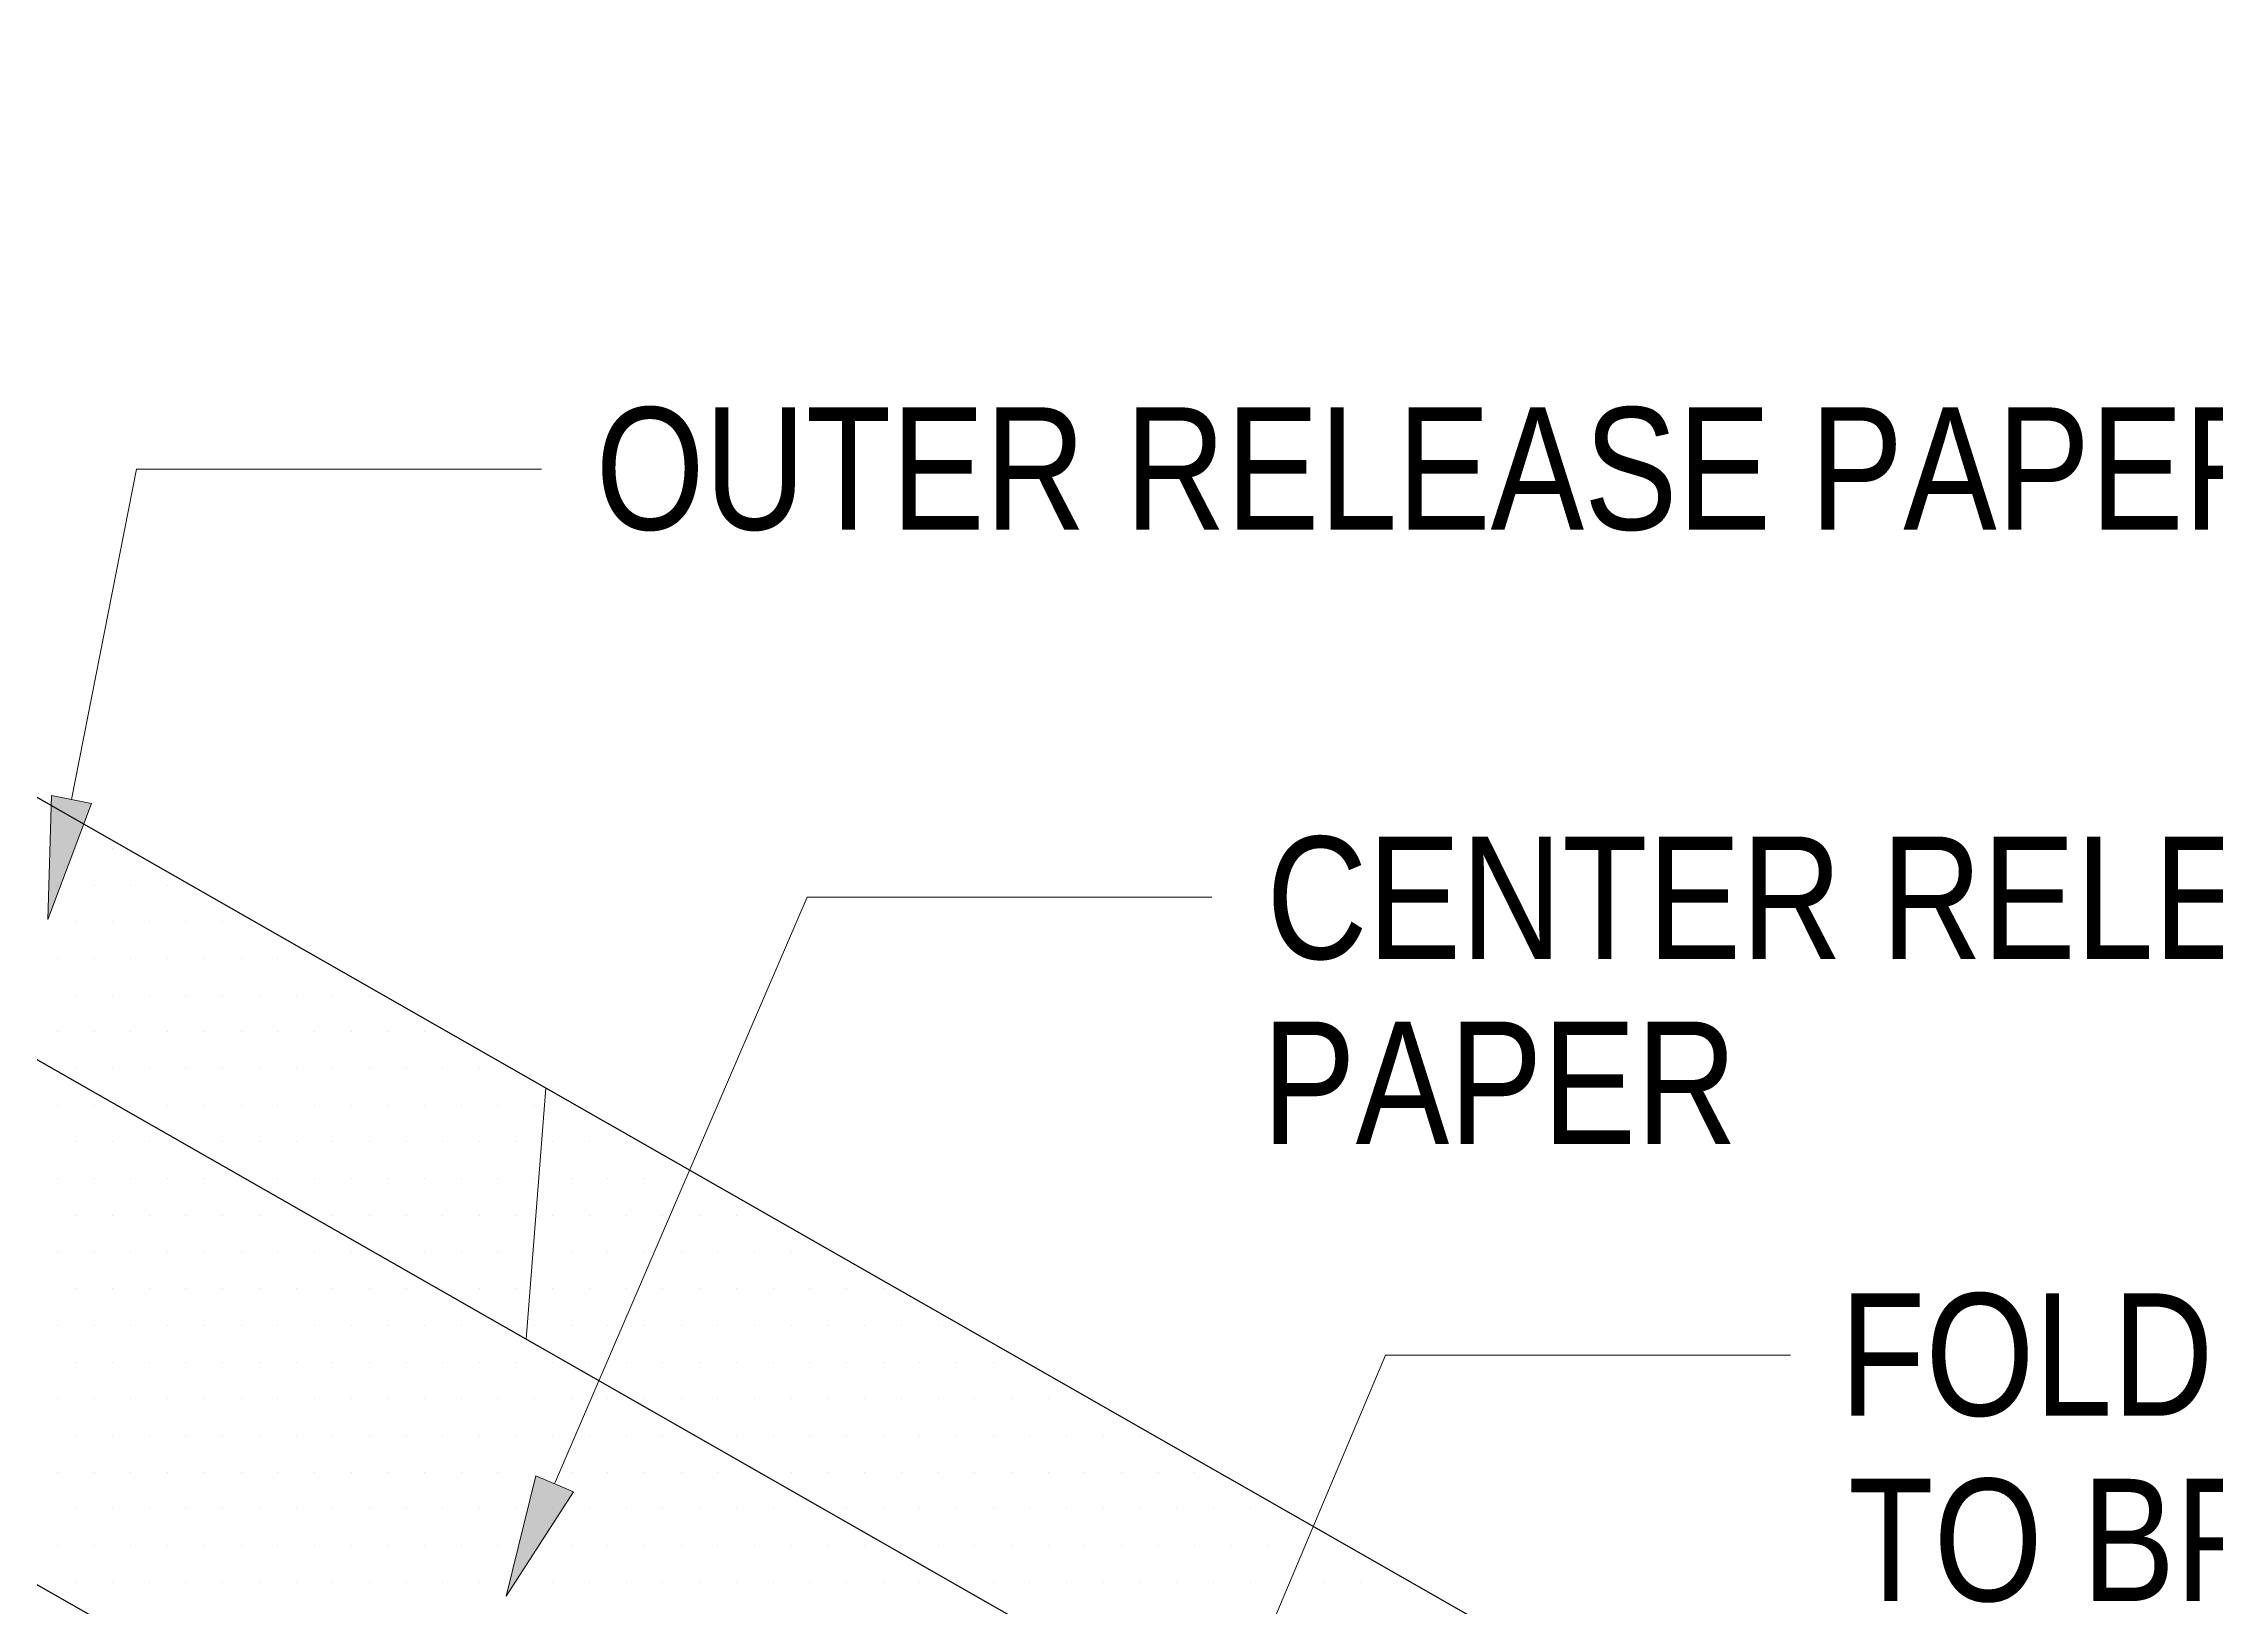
# Model space of a CAD drawing. Extents: x -1140 to 5605, y -816 to 1734.
# Drawn here: x -462.4 to -382.4, y 267.1 to 324.6 of the extents above; entities that cross this region are included whole.
import ezdxf

# ---------------------------------------------------------------- set-up
doc = ezdxf.new("R2010")
doc.units = 0
doc.header["$MEASUREMENT"] = 0
for name, color, linetype, lineweight in [('.ATI-HATCH', 7, 'Continuous', 0), ('.ATI-TEXT', 7, 'Continuous', 0), ('G-ANNO-TTLB', 7, 'Continuous', 0), ('TYVEK', 7, 'Continuous', 0)]:
    doc.layers.add(name, color=color, linetype=linetype, lineweight=lineweight)

# ---------------------------------------------------------------- blocks, each defined once
blk = doc.blocks.new('Block_20')
at = {"layer": '.ATI-HATCH'}
for points, knots in [([(-508.639, 323.162), (-508.639, 323.162), (-517.04, 318.302), (-517.04, 318.302), (-517.04, 318.302), (-444.599, 276.936), (-444.599, 276.936), (-444.599, 276.936), (-443.88, 286.183), (-443.88, 286.183), (-443.88, 286.183), (-508.639, 323.162), (-508.639, 323.162)], [0, 0, 0, 0, 1, 1, 1, 2, 2, 2, 3, 3, 3, 4, 4, 4, 4]), ([(-517.04, 318.302), (-517.04, 318.302), (-525.441, 313.441), (-525.441, 313.441), (-525.441, 313.441), (-533.842, 308.581), (-533.842, 308.581), (-533.842, 308.581), (-399.406, 231.815), (-399.406, 231.815), (-399.406, 231.815), (-382.605, 241.536), (-382.605, 241.536), (-382.605, 241.536), (-517.04, 318.302), (-517.04, 318.302)], [0, 0, 0, 0, 1, 1, 1, 2, 2, 2, 3, 3, 3, 4, 4, 4, 5, 5, 5, 5]), ([(-443.88, 286.183), (-443.88, 286.183), (-444.599, 276.936), (-444.599, 276.936), (-444.599, 276.936), (-401.377, 252.255), (-401.377, 252.255), (-401.377, 252.255), (-400.658, 261.502), (-400.658, 261.502), (-400.658, 261.502), (-443.88, 286.183), (-443.88, 286.183)], [0, 0, 0, 0, 1, 1, 1, 2, 2, 2, 3, 3, 3, 4, 4, 4, 4])]:
    blk.add_open_spline(points, degree=3, knots=knots, dxfattribs=at)
at = {"layer": '.ATI-HATCH', "color": 8, "lineweight": 0, "true_color": 0x808080}
for points in [[(-461.85, 296.353), (-461.85, 296.353), (-461.85, 296.353), (-461.85, 296.353)], [(-461.175, 295.002), (-461.175, 295.002), (-461.175, 295.002), (-461.175, 295.002)], [(-459.825, 295.002), (-459.825, 295.002), (-459.825, 295.002), (-459.825, 295.002)], [(-461.85, 293.652), (-461.85, 293.652), (-461.85, 293.652), (-461.85, 293.652)], [(-460.5, 293.652), (-460.5, 293.652), (-460.5, 293.652), (-460.5, 293.652)], [(-459.15, 293.652), (-459.15, 293.652), (-459.15, 293.652), (-459.15, 293.652)], [(-457.799, 293.652), (-457.799, 293.652), (-457.799, 293.652), (-457.799, 293.652)], [(-461.175, 292.302), (-461.175, 292.302), (-461.175, 292.302), (-461.175, 292.302)], [(-459.825, 292.302), (-459.825, 292.302), (-459.825, 292.302), (-459.825, 292.302)], [(-458.474, 292.302), (-458.474, 292.302), (-458.474, 292.302), (-458.474, 292.302)], [(-457.124, 292.302), (-457.124, 292.302), (-457.124, 292.302), (-457.124, 292.302)], [(-455.773, 292.302), (-455.773, 292.302), (-455.773, 292.302), (-455.773, 292.302)], [(-461.85, 290.951), (-461.85, 290.951), (-461.85, 290.951), (-461.85, 290.951)], [(-460.5, 290.951), (-460.5, 290.951), (-460.5, 290.951), (-460.5, 290.951)], [(-459.15, 290.951), (-459.15, 290.951), (-459.15, 290.951), (-459.15, 290.951)], [(-457.799, 290.951), (-457.799, 290.951), (-457.799, 290.951), (-457.799, 290.951)], [(-456.449, 290.951), (-456.449, 290.951), (-456.449, 290.951), (-456.449, 290.951)], [(-455.098, 290.951), (-455.098, 290.951), (-455.098, 290.951), (-455.098, 290.951)], [(-453.748, 290.951), (-453.748, 290.951), (-453.748, 290.951), (-453.748, 290.951)], [(-452.397, 290.951), (-452.397, 290.951), (-452.397, 290.951), (-452.397, 290.951)], [(-461.175, 289.601), (-461.175, 289.601), (-461.175, 289.601), (-461.175, 289.601)], [(-459.825, 289.601), (-459.825, 289.601), (-459.825, 289.601), (-459.825, 289.601)], [(-458.474, 289.601), (-458.474, 289.601), (-458.474, 289.601), (-458.474, 289.601)], [(-457.124, 289.601), (-457.124, 289.601), (-457.124, 289.601), (-457.124, 289.601)], [(-455.773, 289.601), (-455.773, 289.601), (-455.773, 289.601), (-455.773, 289.601)], [(-454.423, 289.601), (-454.423, 289.601), (-454.423, 289.601), (-454.423, 289.601)], [(-453.073, 289.601), (-453.073, 289.601), (-453.073, 289.601), (-453.073, 289.601)], [(-451.722, 289.601), (-451.722, 289.601), (-451.722, 289.601), (-451.722, 289.601)], [(-450.372, 289.601), (-450.372, 289.601), (-450.372, 289.601), (-450.372, 289.601)], [(-461.85, 288.25), (-461.85, 288.25), (-461.85, 288.25), (-461.85, 288.25)], [(-460.5, 288.25), (-460.5, 288.25), (-460.5, 288.25), (-460.5, 288.25)], [(-459.15, 288.25), (-459.15, 288.25), (-459.15, 288.25), (-459.15, 288.25)], [(-457.799, 288.25), (-457.799, 288.25), (-457.799, 288.25), (-457.799, 288.25)], [(-456.449, 288.25), (-456.449, 288.25), (-456.449, 288.25), (-456.449, 288.25)], [(-455.098, 288.25), (-455.098, 288.25), (-455.098, 288.25), (-455.098, 288.25)], [(-453.748, 288.25), (-453.748, 288.25), (-453.748, 288.25), (-453.748, 288.25)], [(-452.397, 288.25), (-452.397, 288.25), (-452.397, 288.25), (-452.397, 288.25)], [(-451.047, 288.25), (-451.047, 288.25), (-451.047, 288.25), (-451.047, 288.25)], [(-449.697, 288.25), (-449.697, 288.25), (-449.697, 288.25), (-449.697, 288.25)], [(-448.346, 288.25), (-448.346, 288.25), (-448.346, 288.25), (-448.346, 288.25)], [(-461.175, 286.9), (-461.175, 286.9), (-461.175, 286.9), (-461.175, 286.9)], [(-459.825, 286.9), (-459.825, 286.9), (-459.825, 286.9), (-459.825, 286.9)], [(-458.474, 286.9), (-458.474, 286.9), (-458.474, 286.9), (-458.474, 286.9)], [(-457.124, 286.9), (-457.124, 286.9), (-457.124, 286.9), (-457.124, 286.9)], [(-455.773, 286.9), (-455.773, 286.9), (-455.773, 286.9), (-455.773, 286.9)], [(-454.423, 286.9), (-454.423, 286.9), (-454.423, 286.9), (-454.423, 286.9)], [(-453.073, 286.9), (-453.073, 286.9), (-453.073, 286.9), (-453.073, 286.9)], [(-451.722, 286.9), (-451.722, 286.9), (-451.722, 286.9), (-451.722, 286.9)], [(-450.372, 286.9), (-450.372, 286.9), (-450.372, 286.9), (-450.372, 286.9)], [(-449.021, 286.9), (-449.021, 286.9), (-449.021, 286.9), (-449.021, 286.9)], [(-447.671, 286.9), (-447.671, 286.9), (-447.671, 286.9), (-447.671, 286.9)], [(-446.321, 286.9), (-446.321, 286.9), (-446.321, 286.9), (-446.321, 286.9)], [(-461.85, 285.55), (-461.85, 285.55), (-461.85, 285.55), (-461.85, 285.55)], [(-460.5, 285.55), (-460.5, 285.55), (-460.5, 285.55), (-460.5, 285.55)], [(-459.15, 285.55), (-459.15, 285.55), (-459.15, 285.55), (-459.15, 285.55)], [(-457.799, 285.55), (-457.799, 285.55), (-457.799, 285.55), (-457.799, 285.55)], [(-456.449, 285.55), (-456.449, 285.55), (-456.449, 285.55), (-456.449, 285.55)], [(-455.098, 285.55), (-455.098, 285.55), (-455.098, 285.55), (-455.098, 285.55)], [(-453.748, 285.55), (-453.748, 285.55), (-453.748, 285.55), (-453.748, 285.55)], [(-452.397, 285.55), (-452.397, 285.55), (-452.397, 285.55), (-452.397, 285.55)], [(-451.047, 285.55), (-451.047, 285.55), (-451.047, 285.55), (-451.047, 285.55)], [(-449.697, 285.55), (-449.697, 285.55), (-449.697, 285.55), (-449.697, 285.55)], [(-448.346, 285.55), (-448.346, 285.55), (-448.346, 285.55), (-448.346, 285.55)], [(-446.996, 285.55), (-446.996, 285.55), (-446.996, 285.55), (-446.996, 285.55)], [(-445.645, 285.55), (-445.645, 285.55), (-445.645, 285.55), (-445.645, 285.55)], [(-444.295, 285.55), (-444.295, 285.55), (-444.295, 285.55), (-444.295, 285.55)], [(-442.945, 285.55), (-442.945, 285.55), (-442.945, 285.55), (-442.945, 285.55)], [(-461.175, 284.199), (-461.175, 284.199), (-461.175, 284.199), (-461.175, 284.199)], [(-459.825, 284.199), (-459.825, 284.199), (-459.825, 284.199), (-459.825, 284.199)], [(-458.474, 284.199), (-458.474, 284.199), (-458.474, 284.199), (-458.474, 284.199)], [(-457.124, 284.199), (-457.124, 284.199), (-457.124, 284.199), (-457.124, 284.199)], [(-455.773, 284.199), (-455.773, 284.199), (-455.773, 284.199), (-455.773, 284.199)], [(-454.423, 284.199), (-454.423, 284.199), (-454.423, 284.199), (-454.423, 284.199)], [(-453.073, 284.199), (-453.073, 284.199), (-453.073, 284.199), (-453.073, 284.199)], [(-451.722, 284.199), (-451.722, 284.199), (-451.722, 284.199), (-451.722, 284.199)], [(-450.372, 284.199), (-450.372, 284.199), (-450.372, 284.199), (-450.372, 284.199)], [(-449.021, 284.199), (-449.021, 284.199), (-449.021, 284.199), (-449.021, 284.199)], [(-447.671, 284.199), (-447.671, 284.199), (-447.671, 284.199), (-447.671, 284.199)], [(-446.321, 284.199), (-446.321, 284.199), (-446.321, 284.199), (-446.321, 284.199)], [(-444.97, 284.199), (-444.97, 284.199), (-444.97, 284.199), (-444.97, 284.199)], [(-443.62, 284.199), (-443.62, 284.199), (-443.62, 284.199), (-443.62, 284.199)], [(-442.269, 284.199), (-442.269, 284.199), (-442.269, 284.199), (-442.269, 284.199)], [(-440.919, 284.199), (-440.919, 284.199), (-440.919, 284.199), (-440.919, 284.199)], [(-461.85, 282.849), (-461.85, 282.849), (-461.85, 282.849), (-461.85, 282.849)], [(-460.5, 282.849), (-460.5, 282.849), (-460.5, 282.849), (-460.5, 282.849)], [(-459.15, 282.849), (-459.15, 282.849), (-459.15, 282.849), (-459.15, 282.849)], [(-457.799, 282.849), (-457.799, 282.849), (-457.799, 282.849), (-457.799, 282.849)], [(-456.449, 282.849), (-456.449, 282.849), (-456.449, 282.849), (-456.449, 282.849)], [(-455.098, 282.849), (-455.098, 282.849), (-455.098, 282.849), (-455.098, 282.849)], [(-453.748, 282.849), (-453.748, 282.849), (-453.748, 282.849), (-453.748, 282.849)], [(-452.397, 282.849), (-452.397, 282.849), (-452.397, 282.849), (-452.397, 282.849)], [(-451.047, 282.849), (-451.047, 282.849), (-451.047, 282.849), (-451.047, 282.849)], [(-449.697, 282.849), (-449.697, 282.849), (-449.697, 282.849), (-449.697, 282.849)], [(-448.346, 282.849), (-448.346, 282.849), (-448.346, 282.849), (-448.346, 282.849)], [(-446.996, 282.849), (-446.996, 282.849), (-446.996, 282.849), (-446.996, 282.849)], [(-445.645, 282.849), (-445.645, 282.849), (-445.645, 282.849), (-445.645, 282.849)], [(-444.295, 282.849), (-444.295, 282.849), (-444.295, 282.849), (-444.295, 282.849)], [(-442.945, 282.849), (-442.945, 282.849), (-442.945, 282.849), (-442.945, 282.849)], [(-441.594, 282.849), (-441.594, 282.849), (-441.594, 282.849), (-441.594, 282.849)], [(-440.244, 282.849), (-440.244, 282.849), (-440.244, 282.849), (-440.244, 282.849)], [(-438.893, 282.849), (-438.893, 282.849), (-438.893, 282.849), (-438.893, 282.849)], [(-461.175, 281.498), (-461.175, 281.498), (-461.175, 281.498), (-461.175, 281.498)], [(-459.825, 281.498), (-459.825, 281.498), (-459.825, 281.498), (-459.825, 281.498)], [(-458.474, 281.498), (-458.474, 281.498), (-458.474, 281.498), (-458.474, 281.498)], [(-457.124, 281.498), (-457.124, 281.498), (-457.124, 281.498), (-457.124, 281.498)], [(-455.773, 281.498), (-455.773, 281.498), (-455.773, 281.498), (-455.773, 281.498)], [(-454.423, 281.498), (-454.423, 281.498), (-454.423, 281.498), (-454.423, 281.498)], [(-453.073, 281.498), (-453.073, 281.498), (-453.073, 281.498), (-453.073, 281.498)], [(-451.722, 281.498), (-451.722, 281.498), (-451.722, 281.498), (-451.722, 281.498)], [(-450.372, 281.498), (-450.372, 281.498), (-450.372, 281.498), (-450.372, 281.498)], [(-449.021, 281.498), (-449.021, 281.498), (-449.021, 281.498), (-449.021, 281.498)], [(-447.671, 281.498), (-447.671, 281.498), (-447.671, 281.498), (-447.671, 281.498)], [(-446.321, 281.498), (-446.321, 281.498), (-446.321, 281.498), (-446.321, 281.498)], [(-444.97, 281.498), (-444.97, 281.498), (-444.97, 281.498), (-444.97, 281.498)], [(-443.62, 281.498), (-443.62, 281.498), (-443.62, 281.498), (-443.62, 281.498)], [(-442.269, 281.498), (-442.269, 281.498), (-442.269, 281.498), (-442.269, 281.498)], [(-440.919, 281.498), (-440.919, 281.498), (-440.919, 281.498), (-440.919, 281.498)], [(-439.569, 281.498), (-439.569, 281.498), (-439.569, 281.498), (-439.569, 281.498)], [(-438.218, 281.498), (-438.218, 281.498), (-438.218, 281.498), (-438.218, 281.498)], [(-436.868, 281.498), (-436.868, 281.498), (-436.868, 281.498), (-436.868, 281.498)], [(-461.85, 280.148), (-461.85, 280.148), (-461.85, 280.148), (-461.85, 280.148)], [(-460.5, 280.148), (-460.5, 280.148), (-460.5, 280.148), (-460.5, 280.148)], [(-459.15, 280.148), (-459.15, 280.148), (-459.15, 280.148), (-459.15, 280.148)], [(-457.799, 280.148), (-457.799, 280.148), (-457.799, 280.148), (-457.799, 280.148)], [(-456.449, 280.148), (-456.449, 280.148), (-456.449, 280.148), (-456.449, 280.148)], [(-455.098, 280.148), (-455.098, 280.148), (-455.098, 280.148), (-455.098, 280.148)], [(-453.748, 280.148), (-453.748, 280.148), (-453.748, 280.148), (-453.748, 280.148)], [(-452.397, 280.148), (-452.397, 280.148), (-452.397, 280.148), (-452.397, 280.148)], [(-451.047, 280.148), (-451.047, 280.148), (-451.047, 280.148), (-451.047, 280.148)], [(-449.697, 280.148), (-449.697, 280.148), (-449.697, 280.148), (-449.697, 280.148)], [(-448.346, 280.148), (-448.346, 280.148), (-448.346, 280.148), (-448.346, 280.148)], [(-446.996, 280.148), (-446.996, 280.148), (-446.996, 280.148), (-446.996, 280.148)], [(-445.645, 280.148), (-445.645, 280.148), (-445.645, 280.148), (-445.645, 280.148)], [(-444.295, 280.148), (-444.295, 280.148), (-444.295, 280.148), (-444.295, 280.148)], [(-442.945, 280.148), (-442.945, 280.148), (-442.945, 280.148), (-442.945, 280.148)], [(-441.594, 280.148), (-441.594, 280.148), (-441.594, 280.148), (-441.594, 280.148)], [(-440.244, 280.148), (-440.244, 280.148), (-440.244, 280.148), (-440.244, 280.148)], [(-438.893, 280.148), (-438.893, 280.148), (-438.893, 280.148), (-438.893, 280.148)], [(-437.543, 280.148), (-437.543, 280.148), (-437.543, 280.148), (-437.543, 280.148)], [(-436.193, 280.148), (-436.193, 280.148), (-436.193, 280.148), (-436.193, 280.148)], [(-434.842, 280.148), (-434.842, 280.148), (-434.842, 280.148), (-434.842, 280.148)], [(-433.492, 280.148), (-433.492, 280.148), (-433.492, 280.148), (-433.492, 280.148)], [(-461.175, 278.798), (-461.175, 278.798), (-461.175, 278.798), (-461.175, 278.798)], [(-459.825, 278.798), (-459.825, 278.798), (-459.825, 278.798), (-459.825, 278.798)], [(-458.474, 278.798), (-458.474, 278.798), (-458.474, 278.798), (-458.474, 278.798)], [(-457.124, 278.798), (-457.124, 278.798), (-457.124, 278.798), (-457.124, 278.798)], [(-455.773, 278.798), (-455.773, 278.798), (-455.773, 278.798), (-455.773, 278.798)], [(-454.423, 278.798), (-454.423, 278.798), (-454.423, 278.798), (-454.423, 278.798)], [(-453.073, 278.798), (-453.073, 278.798), (-453.073, 278.798), (-453.073, 278.798)], [(-451.722, 278.798), (-451.722, 278.798), (-451.722, 278.798), (-451.722, 278.798)], [(-450.372, 278.798), (-450.372, 278.798), (-450.372, 278.798), (-450.372, 278.798)], [(-449.021, 278.798), (-449.021, 278.798), (-449.021, 278.798), (-449.021, 278.798)], [(-447.671, 278.798), (-447.671, 278.798), (-447.671, 278.798), (-447.671, 278.798)], [(-446.321, 278.798), (-446.321, 278.798), (-446.321, 278.798), (-446.321, 278.798)], [(-444.97, 278.798), (-444.97, 278.798), (-444.97, 278.798), (-444.97, 278.798)], [(-443.62, 278.798), (-443.62, 278.798), (-443.62, 278.798), (-443.62, 278.798)], [(-442.269, 278.798), (-442.269, 278.798), (-442.269, 278.798), (-442.269, 278.798)], [(-440.919, 278.798), (-440.919, 278.798), (-440.919, 278.798), (-440.919, 278.798)], [(-439.569, 278.798), (-439.569, 278.798), (-439.569, 278.798), (-439.569, 278.798)], [(-438.218, 278.798), (-438.218, 278.798), (-438.218, 278.798), (-438.218, 278.798)], [(-436.868, 278.798), (-436.868, 278.798), (-436.868, 278.798), (-436.868, 278.798)], [(-435.517, 278.798), (-435.517, 278.798), (-435.517, 278.798), (-435.517, 278.798)], [(-434.167, 278.798), (-434.167, 278.798), (-434.167, 278.798), (-434.167, 278.798)], [(-432.817, 278.798), (-432.817, 278.798), (-432.817, 278.798), (-432.817, 278.798)], [(-431.466, 278.798), (-431.466, 278.798), (-431.466, 278.798), (-431.466, 278.798)], [(-461.85, 277.447), (-461.85, 277.447), (-461.85, 277.447), (-461.85, 277.447)], [(-460.5, 277.447), (-460.5, 277.447), (-460.5, 277.447), (-460.5, 277.447)], [(-459.15, 277.447), (-459.15, 277.447), (-459.15, 277.447), (-459.15, 277.447)], [(-457.799, 277.447), (-457.799, 277.447), (-457.799, 277.447), (-457.799, 277.447)], [(-456.449, 277.447), (-456.449, 277.447), (-456.449, 277.447), (-456.449, 277.447)], [(-455.098, 277.447), (-455.098, 277.447), (-455.098, 277.447), (-455.098, 277.447)], [(-453.748, 277.447), (-453.748, 277.447), (-453.748, 277.447), (-453.748, 277.447)], [(-452.397, 277.447), (-452.397, 277.447), (-452.397, 277.447), (-452.397, 277.447)], [(-451.047, 277.447), (-451.047, 277.447), (-451.047, 277.447), (-451.047, 277.447)], [(-449.697, 277.447), (-449.697, 277.447), (-449.697, 277.447), (-449.697, 277.447)], [(-448.346, 277.447), (-448.346, 277.447), (-448.346, 277.447), (-448.346, 277.447)], [(-446.996, 277.447), (-446.996, 277.447), (-446.996, 277.447), (-446.996, 277.447)], [(-445.645, 277.447), (-445.645, 277.447), (-445.645, 277.447), (-445.645, 277.447)], [(-444.295, 277.447), (-444.295, 277.447), (-444.295, 277.447), (-444.295, 277.447)], [(-442.945, 277.447), (-442.945, 277.447), (-442.945, 277.447), (-442.945, 277.447)], [(-441.594, 277.447), (-441.594, 277.447), (-441.594, 277.447), (-441.594, 277.447)], [(-440.244, 277.447), (-440.244, 277.447), (-440.244, 277.447), (-440.244, 277.447)], [(-438.893, 277.447), (-438.893, 277.447), (-438.893, 277.447), (-438.893, 277.447)], [(-437.543, 277.447), (-437.543, 277.447), (-437.543, 277.447), (-437.543, 277.447)], [(-436.193, 277.447), (-436.193, 277.447), (-436.193, 277.447), (-436.193, 277.447)], [(-434.842, 277.447), (-434.842, 277.447), (-434.842, 277.447), (-434.842, 277.447)], [(-433.492, 277.447), (-433.492, 277.447), (-433.492, 277.447), (-433.492, 277.447)], [(-432.141, 277.447), (-432.141, 277.447), (-432.141, 277.447), (-432.141, 277.447)], [(-430.791, 277.447), (-430.791, 277.447), (-430.791, 277.447), (-430.791, 277.447)], [(-429.441, 277.447), (-429.441, 277.447), (-429.441, 277.447), (-429.441, 277.447)], [(-461.175, 276.097), (-461.175, 276.097), (-461.175, 276.097), (-461.175, 276.097)], [(-459.825, 276.097), (-459.825, 276.097), (-459.825, 276.097), (-459.825, 276.097)], [(-458.474, 276.097), (-458.474, 276.097), (-458.474, 276.097), (-458.474, 276.097)], [(-457.124, 276.097), (-457.124, 276.097), (-457.124, 276.097), (-457.124, 276.097)], [(-455.773, 276.097), (-455.773, 276.097), (-455.773, 276.097), (-455.773, 276.097)], [(-454.423, 276.097), (-454.423, 276.097), (-454.423, 276.097), (-454.423, 276.097)], [(-453.073, 276.097), (-453.073, 276.097), (-453.073, 276.097), (-453.073, 276.097)], [(-451.722, 276.097), (-451.722, 276.097), (-451.722, 276.097), (-451.722, 276.097)], [(-450.372, 276.097), (-450.372, 276.097), (-450.372, 276.097), (-450.372, 276.097)], [(-449.021, 276.097), (-449.021, 276.097), (-449.021, 276.097), (-449.021, 276.097)], [(-447.671, 276.097), (-447.671, 276.097), (-447.671, 276.097), (-447.671, 276.097)], [(-446.321, 276.097), (-446.321, 276.097), (-446.321, 276.097), (-446.321, 276.097)], [(-444.97, 276.097), (-444.97, 276.097), (-444.97, 276.097), (-444.97, 276.097)], [(-443.62, 276.097), (-443.62, 276.097), (-443.62, 276.097), (-443.62, 276.097)], [(-442.269, 276.097), (-442.269, 276.097), (-442.269, 276.097), (-442.269, 276.097)], [(-440.919, 276.097), (-440.919, 276.097), (-440.919, 276.097), (-440.919, 276.097)], [(-439.569, 276.097), (-439.569, 276.097), (-439.569, 276.097), (-439.569, 276.097)], [(-438.218, 276.097), (-438.218, 276.097), (-438.218, 276.097), (-438.218, 276.097)], [(-436.868, 276.097), (-436.868, 276.097), (-436.868, 276.097), (-436.868, 276.097)], [(-435.517, 276.097), (-435.517, 276.097), (-435.517, 276.097), (-435.517, 276.097)], [(-434.167, 276.097), (-434.167, 276.097), (-434.167, 276.097), (-434.167, 276.097)], [(-432.817, 276.097), (-432.817, 276.097), (-432.817, 276.097), (-432.817, 276.097)], [(-431.466, 276.097), (-431.466, 276.097), (-431.466, 276.097), (-431.466, 276.097)], [(-430.116, 276.097), (-430.116, 276.097), (-430.116, 276.097), (-430.116, 276.097)], [(-428.765, 276.097), (-428.765, 276.097), (-428.765, 276.097), (-428.765, 276.097)], [(-427.415, 276.097), (-427.415, 276.097), (-427.415, 276.097), (-427.415, 276.097)], [(-461.85, 274.746), (-461.85, 274.746), (-461.85, 274.746), (-461.85, 274.746)], [(-460.5, 274.746), (-460.5, 274.746), (-460.5, 274.746), (-460.5, 274.746)], [(-459.15, 274.746), (-459.15, 274.746), (-459.15, 274.746), (-459.15, 274.746)], [(-457.799, 274.746), (-457.799, 274.746), (-457.799, 274.746), (-457.799, 274.746)], [(-456.449, 274.746), (-456.449, 274.746), (-456.449, 274.746), (-456.449, 274.746)], [(-455.098, 274.746), (-455.098, 274.746), (-455.098, 274.746), (-455.098, 274.746)], [(-453.748, 274.746), (-453.748, 274.746), (-453.748, 274.746), (-453.748, 274.746)], [(-452.397, 274.746), (-452.397, 274.746), (-452.397, 274.746), (-452.397, 274.746)], [(-451.047, 274.746), (-451.047, 274.746), (-451.047, 274.746), (-451.047, 274.746)], [(-449.697, 274.746), (-449.697, 274.746), (-449.697, 274.746), (-449.697, 274.746)], [(-448.346, 274.746), (-448.346, 274.746), (-448.346, 274.746), (-448.346, 274.746)], [(-446.996, 274.746), (-446.996, 274.746), (-446.996, 274.746), (-446.996, 274.746)], [(-445.645, 274.746), (-445.645, 274.746), (-445.645, 274.746), (-445.645, 274.746)], [(-444.295, 274.746), (-444.295, 274.746), (-444.295, 274.746), (-444.295, 274.746)], [(-442.945, 274.746), (-442.945, 274.746), (-442.945, 274.746), (-442.945, 274.746)], [(-441.594, 274.746), (-441.594, 274.746), (-441.594, 274.746), (-441.594, 274.746)], [(-440.244, 274.746), (-440.244, 274.746), (-440.244, 274.746), (-440.244, 274.746)], [(-438.893, 274.746), (-438.893, 274.746), (-438.893, 274.746), (-438.893, 274.746)], [(-437.543, 274.746), (-437.543, 274.746), (-437.543, 274.746), (-437.543, 274.746)], [(-436.193, 274.746), (-436.193, 274.746), (-436.193, 274.746), (-436.193, 274.746)], [(-434.842, 274.746), (-434.842, 274.746), (-434.842, 274.746), (-434.842, 274.746)], [(-433.492, 274.746), (-433.492, 274.746), (-433.492, 274.746), (-433.492, 274.746)], [(-432.141, 274.746), (-432.141, 274.746), (-432.141, 274.746), (-432.141, 274.746)], [(-430.791, 274.746), (-430.791, 274.746), (-430.791, 274.746), (-430.791, 274.746)], [(-429.441, 274.746), (-429.441, 274.746), (-429.441, 274.746), (-429.441, 274.746)], [(-428.09, 274.746), (-428.09, 274.746), (-428.09, 274.746), (-428.09, 274.746)], [(-426.74, 274.746), (-426.74, 274.746), (-426.74, 274.746), (-426.74, 274.746)], [(-425.389, 274.746), (-425.389, 274.746), (-425.389, 274.746), (-425.389, 274.746)], [(-424.039, 274.746), (-424.039, 274.746), (-424.039, 274.746), (-424.039, 274.746)], [(-461.175, 273.396), (-461.175, 273.396), (-461.175, 273.396), (-461.175, 273.396)], [(-459.825, 273.396), (-459.825, 273.396), (-459.825, 273.396), (-459.825, 273.396)], [(-458.474, 273.396), (-458.474, 273.396), (-458.474, 273.396), (-458.474, 273.396)], [(-457.124, 273.396), (-457.124, 273.396), (-457.124, 273.396), (-457.124, 273.396)], [(-455.773, 273.396), (-455.773, 273.396), (-455.773, 273.396), (-455.773, 273.396)], [(-454.423, 273.396), (-454.423, 273.396), (-454.423, 273.396), (-454.423, 273.396)], [(-453.073, 273.396), (-453.073, 273.396), (-453.073, 273.396), (-453.073, 273.396)], [(-451.722, 273.396), (-451.722, 273.396), (-451.722, 273.396), (-451.722, 273.396)], [(-450.372, 273.396), (-450.372, 273.396), (-450.372, 273.396), (-450.372, 273.396)], [(-449.021, 273.396), (-449.021, 273.396), (-449.021, 273.396), (-449.021, 273.396)], [(-447.671, 273.396), (-447.671, 273.396), (-447.671, 273.396), (-447.671, 273.396)], [(-446.321, 273.396), (-446.321, 273.396), (-446.321, 273.396), (-446.321, 273.396)], [(-444.97, 273.396), (-444.97, 273.396), (-444.97, 273.396), (-444.97, 273.396)], [(-443.62, 273.396), (-443.62, 273.396), (-443.62, 273.396), (-443.62, 273.396)], [(-442.269, 273.396), (-442.269, 273.396), (-442.269, 273.396), (-442.269, 273.396)], [(-440.919, 273.396), (-440.919, 273.396), (-440.919, 273.396), (-440.919, 273.396)], [(-439.569, 273.396), (-439.569, 273.396), (-439.569, 273.396), (-439.569, 273.396)], [(-438.218, 273.396), (-438.218, 273.396), (-438.218, 273.396), (-438.218, 273.396)], [(-436.868, 273.396), (-436.868, 273.396), (-436.868, 273.396), (-436.868, 273.396)], [(-435.517, 273.396), (-435.517, 273.396), (-435.517, 273.396), (-435.517, 273.396)], [(-434.167, 273.396), (-434.167, 273.396), (-434.167, 273.396), (-434.167, 273.396)], [(-432.817, 273.396), (-432.817, 273.396), (-432.817, 273.396), (-432.817, 273.396)], [(-431.466, 273.396), (-431.466, 273.396), (-431.466, 273.396), (-431.466, 273.396)], [(-430.116, 273.396), (-430.116, 273.396), (-430.116, 273.396), (-430.116, 273.396)], [(-428.765, 273.396), (-428.765, 273.396), (-428.765, 273.396), (-428.765, 273.396)], [(-427.415, 273.396), (-427.415, 273.396), (-427.415, 273.396), (-427.415, 273.396)], [(-426.065, 273.396), (-426.065, 273.396), (-426.065, 273.396), (-426.065, 273.396)], [(-424.714, 273.396), (-424.714, 273.396), (-424.714, 273.396), (-424.714, 273.396)], [(-423.364, 273.396), (-423.364, 273.396), (-423.364, 273.396), (-423.364, 273.396)], [(-422.013, 273.396), (-422.013, 273.396), (-422.013, 273.396), (-422.013, 273.396)], [(-461.85, 272.046), (-461.85, 272.046), (-461.85, 272.046), (-461.85, 272.046)], [(-460.5, 272.046), (-460.5, 272.046), (-460.5, 272.046), (-460.5, 272.046)], [(-459.15, 272.046), (-459.15, 272.046), (-459.15, 272.046), (-459.15, 272.046)], [(-457.799, 272.046), (-457.799, 272.046), (-457.799, 272.046), (-457.799, 272.046)], [(-456.449, 272.046), (-456.449, 272.046), (-456.449, 272.046), (-456.449, 272.046)], [(-455.098, 272.046), (-455.098, 272.046), (-455.098, 272.046), (-455.098, 272.046)], [(-453.748, 272.046), (-453.748, 272.046), (-453.748, 272.046), (-453.748, 272.046)], [(-452.397, 272.046), (-452.397, 272.046), (-452.397, 272.046), (-452.397, 272.046)], [(-451.047, 272.046), (-451.047, 272.046), (-451.047, 272.046), (-451.047, 272.046)], [(-449.697, 272.046), (-449.697, 272.046), (-449.697, 272.046), (-449.697, 272.046)], [(-448.346, 272.046), (-448.346, 272.046), (-448.346, 272.046), (-448.346, 272.046)], [(-446.996, 272.046), (-446.996, 272.046), (-446.996, 272.046), (-446.996, 272.046)], [(-445.645, 272.046), (-445.645, 272.046), (-445.645, 272.046), (-445.645, 272.046)], [(-444.295, 272.046), (-444.295, 272.046), (-444.295, 272.046), (-444.295, 272.046)], [(-442.945, 272.046), (-442.945, 272.046), (-442.945, 272.046), (-442.945, 272.046)], [(-441.594, 272.046), (-441.594, 272.046), (-441.594, 272.046), (-441.594, 272.046)], [(-440.244, 272.046), (-440.244, 272.046), (-440.244, 272.046), (-440.244, 272.046)], [(-438.893, 272.046), (-438.893, 272.046), (-438.893, 272.046), (-438.893, 272.046)], [(-437.543, 272.046), (-437.543, 272.046), (-437.543, 272.046), (-437.543, 272.046)], [(-436.193, 272.046), (-436.193, 272.046), (-436.193, 272.046), (-436.193, 272.046)], [(-434.842, 272.046), (-434.842, 272.046), (-434.842, 272.046), (-434.842, 272.046)], [(-433.492, 272.046), (-433.492, 272.046), (-433.492, 272.046), (-433.492, 272.046)], [(-432.141, 272.046), (-432.141, 272.046), (-432.141, 272.046), (-432.141, 272.046)], [(-430.791, 272.046), (-430.791, 272.046), (-430.791, 272.046), (-430.791, 272.046)], [(-429.441, 272.046), (-429.441, 272.046), (-429.441, 272.046), (-429.441, 272.046)], [(-428.09, 272.046), (-428.09, 272.046), (-428.09, 272.046), (-428.09, 272.046)], [(-426.74, 272.046), (-426.74, 272.046), (-426.74, 272.046), (-426.74, 272.046)], [(-425.389, 272.046), (-425.389, 272.046), (-425.389, 272.046), (-425.389, 272.046)], [(-424.039, 272.046), (-424.039, 272.046), (-424.039, 272.046), (-424.039, 272.046)], [(-422.688, 272.046), (-422.688, 272.046), (-422.688, 272.046), (-422.688, 272.046)], [(-421.338, 272.046), (-421.338, 272.046), (-421.338, 272.046), (-421.338, 272.046)], [(-419.988, 272.046), (-419.988, 272.046), (-419.988, 272.046), (-419.988, 272.046)], [(-461.175, 270.695), (-461.175, 270.695), (-461.175, 270.695), (-461.175, 270.695)], [(-459.825, 270.695), (-459.825, 270.695), (-459.825, 270.695), (-459.825, 270.695)], [(-458.474, 270.695), (-458.474, 270.695), (-458.474, 270.695), (-458.474, 270.695)], [(-457.124, 270.695), (-457.124, 270.695), (-457.124, 270.695), (-457.124, 270.695)], [(-455.773, 270.695), (-455.773, 270.695), (-455.773, 270.695), (-455.773, 270.695)], [(-454.423, 270.695), (-454.423, 270.695), (-454.423, 270.695), (-454.423, 270.695)], [(-453.073, 270.695), (-453.073, 270.695), (-453.073, 270.695), (-453.073, 270.695)], [(-451.722, 270.695), (-451.722, 270.695), (-451.722, 270.695), (-451.722, 270.695)], [(-450.372, 270.695), (-450.372, 270.695), (-450.372, 270.695), (-450.372, 270.695)], [(-449.021, 270.695), (-449.021, 270.695), (-449.021, 270.695), (-449.021, 270.695)], [(-447.671, 270.695), (-447.671, 270.695), (-447.671, 270.695), (-447.671, 270.695)], [(-446.321, 270.695), (-446.321, 270.695), (-446.321, 270.695), (-446.321, 270.695)], [(-444.97, 270.695), (-444.97, 270.695), (-444.97, 270.695), (-444.97, 270.695)], [(-443.62, 270.695), (-443.62, 270.695), (-443.62, 270.695), (-443.62, 270.695)], [(-442.269, 270.695), (-442.269, 270.695), (-442.269, 270.695), (-442.269, 270.695)], [(-440.919, 270.695), (-440.919, 270.695), (-440.919, 270.695), (-440.919, 270.695)], [(-439.569, 270.695), (-439.569, 270.695), (-439.569, 270.695), (-439.569, 270.695)], [(-438.218, 270.695), (-438.218, 270.695), (-438.218, 270.695), (-438.218, 270.695)], [(-436.868, 270.695), (-436.868, 270.695), (-436.868, 270.695), (-436.868, 270.695)], [(-435.517, 270.695), (-435.517, 270.695), (-435.517, 270.695), (-435.517, 270.695)], [(-434.167, 270.695), (-434.167, 270.695), (-434.167, 270.695), (-434.167, 270.695)], [(-432.817, 270.695), (-432.817, 270.695), (-432.817, 270.695), (-432.817, 270.695)], [(-431.466, 270.695), (-431.466, 270.695), (-431.466, 270.695), (-431.466, 270.695)], [(-430.116, 270.695), (-430.116, 270.695), (-430.116, 270.695), (-430.116, 270.695)], [(-428.765, 270.695), (-428.765, 270.695), (-428.765, 270.695), (-428.765, 270.695)], [(-427.415, 270.695), (-427.415, 270.695), (-427.415, 270.695), (-427.415, 270.695)], [(-426.065, 270.695), (-426.065, 270.695), (-426.065, 270.695), (-426.065, 270.695)], [(-424.714, 270.695), (-424.714, 270.695), (-424.714, 270.695), (-424.714, 270.695)], [(-423.364, 270.695), (-423.364, 270.695), (-423.364, 270.695), (-423.364, 270.695)], [(-422.013, 270.695), (-422.013, 270.695), (-422.013, 270.695), (-422.013, 270.695)], [(-420.663, 270.695), (-420.663, 270.695), (-420.663, 270.695), (-420.663, 270.695)], [(-419.312, 270.695), (-419.312, 270.695), (-419.312, 270.695), (-419.312, 270.695)], [(-417.962, 270.695), (-417.962, 270.695), (-417.962, 270.695), (-417.962, 270.695)], [(-461.85, 269.345), (-461.85, 269.345), (-461.85, 269.345), (-461.85, 269.345)], [(-460.5, 269.345), (-460.5, 269.345), (-460.5, 269.345), (-460.5, 269.345)], [(-459.15, 269.345), (-459.15, 269.345), (-459.15, 269.345), (-459.15, 269.345)], [(-457.799, 269.345), (-457.799, 269.345), (-457.799, 269.345), (-457.799, 269.345)], [(-456.449, 269.345), (-456.449, 269.345), (-456.449, 269.345), (-456.449, 269.345)], [(-455.098, 269.345), (-455.098, 269.345), (-455.098, 269.345), (-455.098, 269.345)], [(-453.748, 269.345), (-453.748, 269.345), (-453.748, 269.345), (-453.748, 269.345)], [(-452.397, 269.345), (-452.397, 269.345), (-452.397, 269.345), (-452.397, 269.345)], [(-451.047, 269.345), (-451.047, 269.345), (-451.047, 269.345), (-451.047, 269.345)], [(-449.697, 269.345), (-449.697, 269.345), (-449.697, 269.345), (-449.697, 269.345)], [(-448.346, 269.345), (-448.346, 269.345), (-448.346, 269.345), (-448.346, 269.345)], [(-446.996, 269.345), (-446.996, 269.345), (-446.996, 269.345), (-446.996, 269.345)], [(-445.645, 269.345), (-445.645, 269.345), (-445.645, 269.345), (-445.645, 269.345)], [(-444.295, 269.345), (-444.295, 269.345), (-444.295, 269.345), (-444.295, 269.345)], [(-442.945, 269.345), (-442.945, 269.345), (-442.945, 269.345), (-442.945, 269.345)], [(-441.594, 269.345), (-441.594, 269.345), (-441.594, 269.345), (-441.594, 269.345)], [(-440.244, 269.345), (-440.244, 269.345), (-440.244, 269.345), (-440.244, 269.345)], [(-438.893, 269.345), (-438.893, 269.345), (-438.893, 269.345), (-438.893, 269.345)], [(-437.543, 269.345), (-437.543, 269.345), (-437.543, 269.345), (-437.543, 269.345)], [(-436.193, 269.345), (-436.193, 269.345), (-436.193, 269.345), (-436.193, 269.345)], [(-434.842, 269.345), (-434.842, 269.345), (-434.842, 269.345), (-434.842, 269.345)], [(-433.492, 269.345), (-433.492, 269.345), (-433.492, 269.345), (-433.492, 269.345)], [(-432.141, 269.345), (-432.141, 269.345), (-432.141, 269.345), (-432.141, 269.345)], [(-430.791, 269.345), (-430.791, 269.345), (-430.791, 269.345), (-430.791, 269.345)], [(-429.441, 269.345), (-429.441, 269.345), (-429.441, 269.345), (-429.441, 269.345)], [(-428.09, 269.345), (-428.09, 269.345), (-428.09, 269.345), (-428.09, 269.345)], [(-426.74, 269.345), (-426.74, 269.345), (-426.74, 269.345), (-426.74, 269.345)], [(-425.389, 269.345), (-425.389, 269.345), (-425.389, 269.345), (-425.389, 269.345)], [(-424.039, 269.345), (-424.039, 269.345), (-424.039, 269.345), (-424.039, 269.345)], [(-422.688, 269.345), (-422.688, 269.345), (-422.688, 269.345), (-422.688, 269.345)], [(-421.338, 269.345), (-421.338, 269.345), (-421.338, 269.345), (-421.338, 269.345)], [(-419.988, 269.345), (-419.988, 269.345), (-419.988, 269.345), (-419.988, 269.345)], [(-418.637, 269.345), (-418.637, 269.345), (-418.637, 269.345), (-418.637, 269.345)], [(-417.287, 269.345), (-417.287, 269.345), (-417.287, 269.345), (-417.287, 269.345)], [(-415.936, 269.345), (-415.936, 269.345), (-415.936, 269.345), (-415.936, 269.345)], [(-414.586, 269.345), (-414.586, 269.345), (-414.586, 269.345), (-414.586, 269.345)], [(-461.175, 267.994), (-461.175, 267.994), (-461.175, 267.994), (-461.175, 267.994)], [(-459.825, 267.994), (-459.825, 267.994), (-459.825, 267.994), (-459.825, 267.994)], [(-458.474, 267.994), (-458.474, 267.994), (-458.474, 267.994), (-458.474, 267.994)], [(-457.124, 267.994), (-457.124, 267.994), (-457.124, 267.994), (-457.124, 267.994)], [(-455.773, 267.994), (-455.773, 267.994), (-455.773, 267.994), (-455.773, 267.994)], [(-454.423, 267.994), (-454.423, 267.994), (-454.423, 267.994), (-454.423, 267.994)], [(-453.073, 267.994), (-453.073, 267.994), (-453.073, 267.994), (-453.073, 267.994)], [(-451.722, 267.994), (-451.722, 267.994), (-451.722, 267.994), (-451.722, 267.994)], [(-450.372, 267.994), (-450.372, 267.994), (-450.372, 267.994), (-450.372, 267.994)], [(-449.021, 267.994), (-449.021, 267.994), (-449.021, 267.994), (-449.021, 267.994)], [(-447.671, 267.994), (-447.671, 267.994), (-447.671, 267.994), (-447.671, 267.994)], [(-446.321, 267.994), (-446.321, 267.994), (-446.321, 267.994), (-446.321, 267.994)], [(-444.97, 267.994), (-444.97, 267.994), (-444.97, 267.994), (-444.97, 267.994)], [(-443.62, 267.994), (-443.62, 267.994), (-443.62, 267.994), (-443.62, 267.994)], [(-442.269, 267.994), (-442.269, 267.994), (-442.269, 267.994), (-442.269, 267.994)], [(-440.919, 267.994), (-440.919, 267.994), (-440.919, 267.994), (-440.919, 267.994)], [(-439.569, 267.994), (-439.569, 267.994), (-439.569, 267.994), (-439.569, 267.994)], [(-438.218, 267.994), (-438.218, 267.994), (-438.218, 267.994), (-438.218, 267.994)], [(-436.868, 267.994), (-436.868, 267.994), (-436.868, 267.994), (-436.868, 267.994)], [(-435.517, 267.994), (-435.517, 267.994), (-435.517, 267.994), (-435.517, 267.994)], [(-434.167, 267.994), (-434.167, 267.994), (-434.167, 267.994), (-434.167, 267.994)], [(-432.817, 267.994), (-432.817, 267.994), (-432.817, 267.994), (-432.817, 267.994)], [(-431.466, 267.994), (-431.466, 267.994), (-431.466, 267.994), (-431.466, 267.994)], [(-430.116, 267.994), (-430.116, 267.994), (-430.116, 267.994), (-430.116, 267.994)], [(-428.765, 267.994), (-428.765, 267.994), (-428.765, 267.994), (-428.765, 267.994)], [(-427.415, 267.994), (-427.415, 267.994), (-427.415, 267.994), (-427.415, 267.994)], [(-426.065, 267.994), (-426.065, 267.994), (-426.065, 267.994), (-426.065, 267.994)], [(-424.714, 267.994), (-424.714, 267.994), (-424.714, 267.994), (-424.714, 267.994)], [(-423.364, 267.994), (-423.364, 267.994), (-423.364, 267.994), (-423.364, 267.994)], [(-422.013, 267.994), (-422.013, 267.994), (-422.013, 267.994), (-422.013, 267.994)], [(-420.663, 267.994), (-420.663, 267.994), (-420.663, 267.994), (-420.663, 267.994)], [(-419.312, 267.994), (-419.312, 267.994), (-419.312, 267.994), (-419.312, 267.994)], [(-417.962, 267.994), (-417.962, 267.994), (-417.962, 267.994), (-417.962, 267.994)], [(-416.612, 267.994), (-416.612, 267.994), (-416.612, 267.994), (-416.612, 267.994)], [(-415.261, 267.994), (-415.261, 267.994), (-415.261, 267.994), (-415.261, 267.994)], [(-413.911, 267.994), (-413.911, 267.994), (-413.911, 267.994), (-413.911, 267.994)], [(-412.56, 267.994), (-412.56, 267.994), (-412.56, 267.994), (-412.56, 267.994)]]:
    blk.add_open_spline(points, degree=3, dxfattribs=at)
blk = doc.blocks.new('Block_338')
at = {"layer": '.ATI-TEXT', "char_height": 0.2, "attachment_point": 7}
for s, insert in [('\\C18;\\c0;\\FArial Narrow|b0|i0|c1;\\H4.501358;\\W1.000000;FOLD HERE', (-396.255, 274.062)), ('\\C18;\\c0;\\FArial Narrow|b0|i0|c1;\\H4.501358;\\W1.000000;TO BREAK', (-395.951, 267.238)), ('\\C18;\\c0;\\FArial Narrow|b0|i0|c1;\\H4.501358;\\W1.000000;SCORES', (-396.055, 260.414))]:
    blk.add_mtext(s, dxfattribs=dict(at, insert=insert))
blk = doc.blocks.new('Block_337')
at = {"layer": '.ATI-TEXT', "true_color": 0x000000, "transparency": 33554687}
h = blk.add_hatch(color=18, dxfattribs=at)
h.dxf.hatch_style = 2
h.paths.add_polyline_path([(-423.044, 250.562), (-425.485, 246.707), (-424.426, 251.145)])
at = {"layer": '.ATI-TEXT', "color": 18, "lineweight": 0, "true_color": 0x000000}
for p, q in [((-423.735, 250.854), (-412.975, 276.354)), ((-412.975, 276.354), (-398.073, 276.354))]:
    blk.add_line(p, q, dxfattribs=at)
at = {"layer": '.ATI-TEXT'}
blk.add_lwpolyline([(-423.044, 250.562), (-425.485, 246.707), (-424.426, 251.145), (-424.426, 251.145)], close=True, dxfattribs=at)
blk.add_blockref('Block_338', (0, 0), dxfattribs=at)
blk = doc.blocks.new('Block_341')
at = {"layer": '.ATI-TEXT', "true_color": 0x000000, "transparency": 33554687}
h = blk.add_hatch(color=18, dxfattribs=at)
h.dxf.hatch_style = 2
h.paths.add_polyline_path([(-460.604, 296.663), (-462.212, 292.392), (-462.077, 296.953)])
at = {"layer": '.ATI-TEXT', "color": 18, "lineweight": 0, "true_color": 0x000000}
for p, q in [((-461.341, 296.808), (-458.942, 308.964)), ((-458.942, 308.964), (-444.04, 308.964))]:
    blk.add_line(p, q, dxfattribs=at)
at = {"layer": '.ATI-TEXT'}
blk.add_lwpolyline([(-460.604, 296.663), (-462.212, 292.392), (-462.077, 296.953), (-462.077, 296.953)], close=True, dxfattribs=at)
at = {"layer": '.ATI-TEXT', "insert": (-442.05, 306.671), "char_height": 0.2, "attachment_point": 7}
blk.add_mtext('\\C18;\\c0;\\FArial Narrow|b0|i0|c1;\\H4.501358;\\W1.000000;OUTER RELEASE PAPER', dxfattribs=at)
blk = doc.blocks.new('Block_343')
at = {"layer": '.ATI-TEXT', "char_height": 0.2, "attachment_point": 7}
for s, insert in [('\\C18;\\c0;\\FArial Narrow|b0|i0|c1;\\H4.501358;\\W1.000000;CENTER RELEASE', (-417.359, 290.874)), ('\\C18;\\c0;\\FArial Narrow|b0|i0|c1;\\H4.501358;\\W1.000000;PAPER', (-417.51, 284.13))]:
    blk.add_mtext(s, dxfattribs=dict(at, insert=insert))
blk = doc.blocks.new('Block_342')
at = {"layer": '.ATI-TEXT', "true_color": 0x000000, "transparency": 33554687}
h = blk.add_hatch(color=18, dxfattribs=at)
h.dxf.hatch_style = 2
h.paths.add_polyline_path([(-442.866, 271.324), (-445.334, 267.485), (-444.244, 271.917)])
at = {"layer": '.ATI-TEXT', "color": 18, "lineweight": 0, "true_color": 0x000000}
for p, q in [((-443.555, 271.62), (-434.267, 293.205)), ((-434.267, 293.205), (-419.365, 293.205))]:
    blk.add_line(p, q, dxfattribs=at)
at = {"layer": '.ATI-TEXT'}
blk.add_lwpolyline([(-442.866, 271.324), (-445.334, 267.485), (-444.244, 271.917), (-444.244, 271.917)], close=True, dxfattribs=at)
blk.add_blockref('Block_343', (0, 0), dxfattribs=at)

msp = doc.modelspace()

# ---------------------------------------------------------------- hatches: boundary and pattern name
at = {"layer": 'G-ANNO-TTLB', "true_color": 0xff00ff, "transparency": 33554687}
h = msp.add_hatch(color=6, dxfattribs=at)
edge = h.paths.add_edge_path()
edge.add_spline(control_points=[(1815.435, -731.698), (1815.435, -731.698), (-1114.083, -731.698), (-1114.083, -731.698), (-1114.083, -731.698), (-1114.083, 1725.302), (-1114.083, 1725.302), (-1114.083, 1725.302), (1815.435, 1725.302), (1815.435, 1725.302), (1815.435, 1725.302), (1815.435, -731.698), (1815.435, -731.698)], knot_values=[0, 0, 0, 0, 1, 1, 1, 2, 2, 2, 3, 3, 3, 4, 4, 4, 4], degree=3, periodic=0)
edge = h.paths.add_edge_path()
edge.add_spline(control_points=[(-1105.083, 1716.302), (-1105.083, 1716.302), (-1105.083, -722.698), (-1105.083, -722.698), (-1105.083, -722.698), (1806.435, -722.698), (1806.435, -722.698), (1806.435, -722.698), (1806.435, 1716.302), (1806.435, 1716.302), (1806.435, 1716.302), (-1105.083, 1716.302), (-1105.083, 1716.302)], knot_values=[0, 0, 0, 0, 1, 1, 1, 2, 2, 2, 3, 3, 3, 4, 4, 4, 4], degree=3, periodic=0)
edge.add_line((-1105.083, 1716.302), (-1105.083, 1716.302))

# ---------------------------------------------------------------- linework, layer by layer
at = {"layer": 'G-ANNO-TTLB'}
for points in [[(1815.435, -731.698), (1815.435, -731.698), (-1114.083, -731.698), (-1114.083, -731.698), (-1114.083, -731.698), (-1114.083, 1725.302), (-1114.083, 1725.302), (-1114.083, 1725.302), (1815.435, 1725.302), (1815.435, 1725.302), (1815.435, 1725.302), (1815.435, -731.698), (1815.435, -731.698)], [(-1105.083, 1716.302), (-1105.083, 1716.302), (-1105.083, -722.698), (-1105.083, -722.698), (-1105.083, -722.698), (1806.435, -722.698), (1806.435, -722.698), (1806.435, -722.698), (1806.435, 1716.302), (1806.435, 1716.302), (1806.435, 1716.302), (-1105.083, 1716.302), (-1105.083, 1716.302)]]:
    msp.add_open_spline(points, degree=3, knots=[0, 0, 0, 0, 1, 1, 1, 2, 2, 2, 3, 3, 3, 4, 4, 4, 4], dxfattribs=at)
at = {"layer": 'TYVEK', "color": 4, "lineweight": 25, "true_color": 0x00ffff}
for p, q in [((-374.204, 246.396), (-508.639, 323.162)), ((-382.605, 241.536), (-517.04, 318.302)), ((-399.406, 231.815), (-533.842, 308.581))]:
    msp.add_line(p, q, dxfattribs=at)

# ---------------------------------------------------------------- block references
at = {"layer": '.ATI-HATCH'}
msp.add_blockref('Block_20', (0, 0), dxfattribs=at)
at = {"layer": '.ATI-TEXT'}
for name in ['Block_341', 'Block_342', 'Block_337']:
    msp.add_blockref(name, (0, 0), dxfattribs=at)

doc.saveas('drawing.dxf')
